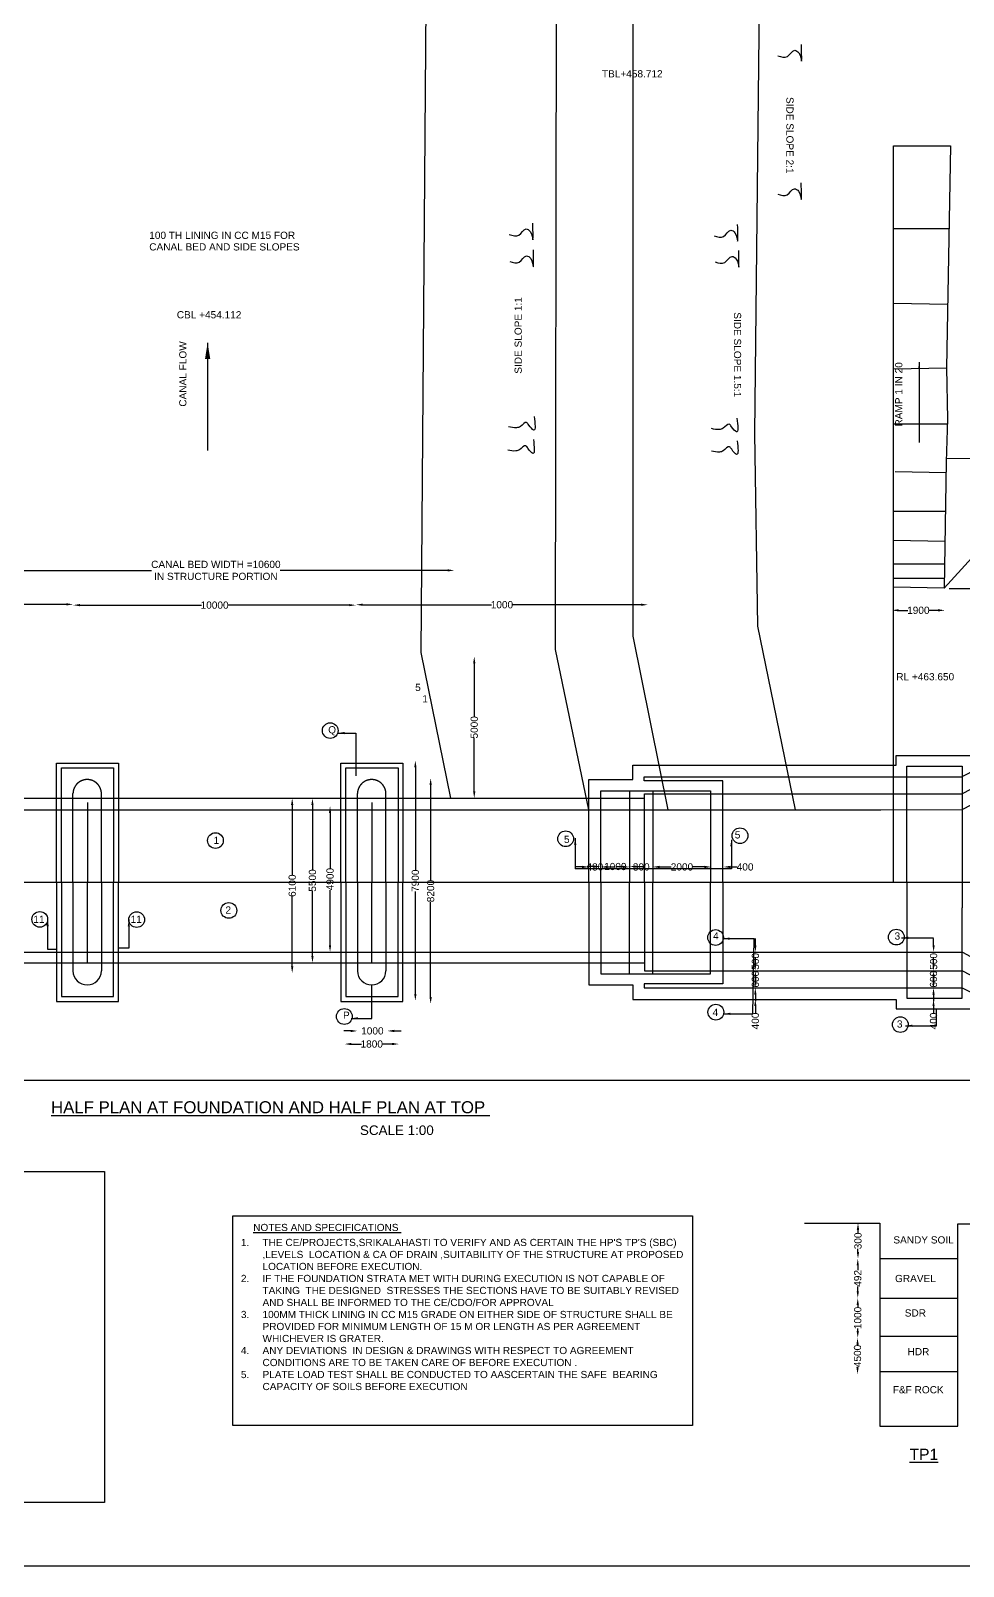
# Model space of a CAD drawing. Header units: millimetres. Extents: x 5124 to 2101635, y 2311 to 45636026.
# Drawn here: x 2075410 to 2087065, y 45607117 to 45626306 of the extents above; entities that cross this region are included whole.
import ezdxf

# ---------------------------------------------------------------- set-up
doc = ezdxf.new("R2010")
doc.units = ezdxf.units.MM
doc.header["$MEASUREMENT"] = 0
doc.header["$PDMODE"] = 32
doc.header["$PDSIZE"] = 140
doc.linetypes.add('ACAD_ISO02W100', pattern=[15, 12, -3])
doc.layers.add('DRAWING', color=2, linetype='Continuous')
doc.layers.add('TEXT', color=7, linetype='Continuous')
doc.styles.get("Standard").update_dxf_attribs({"font": 'arial.ttf', "height": 90})
doc.dimstyles.get("Standard").update_dxf_attribs({"dimtxt": 100, "dimasz": 85, "dimexe": 0.18, "dimexo": 0.0625, "dimgap": 0.09, "dimtad": 0, "dimdec": 0, "dimzin": 0, "dimdsep": 46, "dimtxsty": 'Standard', "dimcen": 0.09, "dimse1": 1, "dimse2": 1, "dimadec": 0, "dimazin": 0, "dimtfac": 1, "dimtdec": 0, "dimtofl": 0, "dimtmove": 0, "dimatfit": 3, "dimfxl": 1, "dimtolj": 1, "dimtzin": 0, "dimarcsym": 0})

# ---------------------------------------------------------------- blocks, each defined once
blk = doc.blocks.new('*D89')
at = {"layer": 'Defpoints', "color": 0, "transparency": 16777216}
for p in [(2072425, 45619150), (2075941, 45619138), (2075941, 45619138)]:
    blk.add_point(p, dxfattribs=at)
at = {"layer": 'TEXT', "color": 0, "lineweight": -2, "transparency": 16777216}
for p, q in [((2072510, 45619138), (2074018, 45619138)), ((2075856, 45619138), (2074348, 45619138))]:
    blk.add_line(p, q, dxfattribs=at)
at = {"layer": 'TEXT', "color": 0, "transparency": 16777216}
for points in [[(2072510, 45619152), (2072510, 45619124), (2072425, 45619138)], [(2075856, 45619152), (2075856, 45619124), (2075941, 45619138)]]:
    blk.add_solid(points, dxfattribs=at)
at = {"layer": 'TEXT', "color": 0, "transparency": 16777216, "insert": (2074183, 45619138), "char_height": 90, "attachment_point": 5}
blk.add_mtext('\\A1;10000', dxfattribs=at)
blk = doc.blocks.new('*D90')
at = {"layer": 'Defpoints', "color": 0, "transparency": 16777216}
for p in [(2075941, 45619138), (2079475, 45619138), (2079475, 45619128)]:
    blk.add_point(p, dxfattribs=at)
at = {"layer": 'TEXT', "color": 0, "lineweight": -2, "transparency": 16777216}
for p, q in [((2076026, 45619128), (2077543, 45619128)), ((2079390, 45619128), (2077873, 45619128))]:
    blk.add_line(p, q, dxfattribs=at)
at = {"layer": 'TEXT', "color": 0, "transparency": 16777216}
for points in [[(2076026, 45619142), (2076026, 45619114), (2075941, 45619128)], [(2079390, 45619142), (2079390, 45619114), (2079475, 45619128)]]:
    blk.add_solid(points, dxfattribs=at)
at = {"layer": 'TEXT', "color": 0, "transparency": 16777216, "insert": (2077708, 45619128), "char_height": 90, "attachment_point": 5}
blk.add_mtext('\\A1;10000', dxfattribs=at)
blk = doc.blocks.new('*D91')
at = {"layer": 'Defpoints', "color": 0, "transparency": 16777216}
for p in [(2079475, 45619138), (2083122, 45619138), (2083122, 45619133)]:
    blk.add_point(p, dxfattribs=at)
at = {"layer": 'TEXT', "color": 0, "lineweight": -2, "transparency": 16777216}
for p, q in [((2079560, 45619133), (2081169, 45619133)), ((2083037, 45619133), (2081429, 45619133))]:
    blk.add_line(p, q, dxfattribs=at)
at = {"layer": 'TEXT', "color": 0, "transparency": 16777216}
for points in [[(2079560, 45619147), (2079560, 45619119), (2079475, 45619133)], [(2083037, 45619147), (2083037, 45619119), (2083122, 45619133)]]:
    blk.add_solid(points, dxfattribs=at)
at = {"layer": 'TEXT', "color": 0, "transparency": 16777216, "insert": (2081299, 45619133), "char_height": 90, "attachment_point": 5}
blk.add_mtext('\\A1;1000', dxfattribs=at)
blk = doc.blocks.new('*D93')
at = {"layer": 'Defpoints', "color": 0, "transparency": 16777216}
for p in [(2080878, 45618487), (2080878, 45616715), (2080953, 45616715)]:
    blk.add_point(p, dxfattribs=at)
at = {"layer": 'TEXT', "color": 0, "lineweight": -2, "transparency": 16777216}
for p, q in [((2080953, 45618402), (2080953, 45617735)), ((2080953, 45616800), (2080953, 45617467))]:
    blk.add_line(p, q, dxfattribs=at)
at = {"layer": 'TEXT', "color": 0, "transparency": 16777216}
for points in [[(2080939, 45618402), (2080967, 45618402), (2080953, 45618487)], [(2080939, 45616800), (2080967, 45616800), (2080953, 45616715)]]:
    blk.add_solid(points, dxfattribs=at)
at = {"layer": 'TEXT', "color": 0, "transparency": 16777216, "insert": (2080953, 45617601), "char_height": 90, "attachment_point": 5, "rotation": 90}
blk.add_mtext('\\A1;5000', dxfattribs=at)
blk = doc.blocks.new('*D100')
at = {"layer": 'Defpoints', "color": 0, "transparency": 16777216}
for p in [(2074743, 45619558), (2080704, 45619562), (2080704, 45619558)]:
    blk.add_point(p, dxfattribs=at)
at = {"layer": 'TEXT', "color": 0, "lineweight": -2, "transparency": 16777216}
for p, q in [((2074828, 45619562), (2076921, 45619562)), ((2080619, 45619562), (2078526, 45619562))]:
    blk.add_line(p, q, dxfattribs=at)
at = {"layer": 'TEXT', "color": 0, "transparency": 16777216}
for points in [[(2074828, 45619577), (2074828, 45619548), (2074743, 45619562)], [(2080619, 45619577), (2080619, 45619548), (2080704, 45619562)]]:
    blk.add_solid(points, dxfattribs=at)
at = {"layer": 'TEXT', "color": 0, "transparency": 16777216, "insert": (2077724, 45619562), "char_height": 90, "attachment_point": 5}
blk.add_mtext('\\A1;CANAL BED WIDTH =10600\\PIN STRUCTURE PORTION', dxfattribs=at)
blk = doc.blocks.new('*D101')
at = {"layer": 'Defpoints', "color": 0, "transparency": 16777216}
for p in [(2082386, 45615861), (2082536, 45615861), (2082536, 45615856)]:
    blk.add_point(p, dxfattribs=at)
at = {"layer": 'TEXT', "color": 0, "lineweight": -2, "transparency": 16777216}
for p, q in [((2082301, 45615856), (2082216, 45615856)), ((2082621, 45615856), (2082706, 45615856))]:
    blk.add_line(p, q, dxfattribs=at)
at = {"layer": 'TEXT', "color": 0, "transparency": 16777216}
for points in [[(2082301, 45615871), (2082301, 45615842), (2082386, 45615856)], [(2082621, 45615871), (2082621, 45615842), (2082536, 45615856)]]:
    blk.add_solid(points, dxfattribs=at)
at = {"layer": 'TEXT', "color": 0, "transparency": 16777216, "insert": (2082461, 45615856), "char_height": 90, "attachment_point": 5}
blk.add_mtext('\\A1;480', dxfattribs=at)
blk = doc.blocks.new('*D102')
at = {"layer": 'Defpoints', "color": 0, "transparency": 16777216}
for p in [(2082536, 45615861), (2082895, 45615861), (2082895, 45615861)]:
    blk.add_point(p, dxfattribs=at)
at = {"layer": 'TEXT', "color": 0, "lineweight": -2, "transparency": 16777216}
for p, q in [((2082451, 45615861), (2082366, 45615861)), ((2082980, 45615861), (2083065, 45615861))]:
    blk.add_line(p, q, dxfattribs=at)
at = {"layer": 'TEXT', "color": 0, "transparency": 16777216}
for points in [[(2082451, 45615875), (2082451, 45615847), (2082536, 45615861)], [(2082980, 45615875), (2082980, 45615847), (2082895, 45615861)]]:
    blk.add_solid(points, dxfattribs=at)
at = {"layer": 'TEXT', "color": 0, "transparency": 16777216, "insert": (2082716, 45615861), "char_height": 90, "attachment_point": 5}
blk.add_mtext('\\A1;1000', dxfattribs=at)
blk = doc.blocks.new('*D103')
at = {"layer": 'Defpoints', "color": 0, "transparency": 16777216}
for p in [(2082895, 45615861), (2083184, 45615878), (2083184, 45615856)]:
    blk.add_point(p, dxfattribs=at)
at = {"layer": 'TEXT', "color": 0, "lineweight": -2, "transparency": 16777216}
for p, q in [((2082810, 45615856), (2082725, 45615856)), ((2083269, 45615856), (2083354, 45615856))]:
    blk.add_line(p, q, dxfattribs=at)
at = {"layer": 'TEXT', "color": 0, "transparency": 16777216}
for points in [[(2082810, 45615871), (2082810, 45615842), (2082895, 45615856)], [(2083269, 45615871), (2083269, 45615842), (2083184, 45615856)]]:
    blk.add_solid(points, dxfattribs=at)
at = {"layer": 'TEXT', "color": 0, "transparency": 16777216, "insert": (2083040, 45615856), "char_height": 90, "attachment_point": 5}
blk.add_mtext('\\A1;800', dxfattribs=at)
blk = doc.blocks.new('*D104')
at = {"layer": 'Defpoints', "color": 0, "transparency": 16777216}
for p in [(2083184, 45615856), (2083915, 45615856), (2083915, 45615856)]:
    blk.add_point(p, dxfattribs=at)
at = {"layer": 'TEXT', "color": 0, "lineweight": -2, "transparency": 16777216}
for p, q in [((2083269, 45615856), (2083414, 45615856)), ((2083830, 45615856), (2083684, 45615856))]:
    blk.add_line(p, q, dxfattribs=at)
at = {"layer": 'TEXT', "color": 0, "transparency": 16777216}
for points in [[(2083269, 45615871), (2083269, 45615842), (2083184, 45615856)], [(2083830, 45615871), (2083830, 45615842), (2083915, 45615856)]]:
    blk.add_solid(points, dxfattribs=at)
at = {"layer": 'TEXT', "color": 0, "transparency": 16777216, "insert": (2083549, 45615856), "char_height": 90, "attachment_point": 5}
blk.add_mtext('\\A1;2000', dxfattribs=at)
blk = doc.blocks.new('*D105')
at = {"layer": 'Defpoints', "color": 0, "transparency": 16777216}
for p in [(2083915, 45615856), (2084067, 45615856), (2084067, 45615856)]:
    blk.add_point(p, dxfattribs=at)
at = {"layer": 'TEXT', "color": 0, "lineweight": -2, "transparency": 16777216}
for p, q in [((2083830, 45615856), (2083745, 45615856)), ((2084152, 45615856), (2084237, 45615856))]:
    blk.add_line(p, q, dxfattribs=at)
at = {"layer": 'TEXT', "color": 0, "transparency": 16777216}
for points in [[(2083830, 45615871), (2083830, 45615842), (2083915, 45615856)], [(2084152, 45615871), (2084152, 45615842), (2084067, 45615856)]]:
    blk.add_solid(points, dxfattribs=at)
at = {"layer": 'TEXT', "color": 0, "transparency": 16777216, "insert": (2084338, 45615856), "char_height": 90, "attachment_point": 5}
blk.add_mtext('\\A1;400', dxfattribs=at)
blk = doc.blocks.new('*D106')
at = {"layer": 'Defpoints', "color": 0, "transparency": 16777216}
for p in [(2078678, 45616715), (2078815, 45616715), (2078864, 45614530)]:
    blk.add_point(p, dxfattribs=at)
at = {"layer": 'TEXT', "color": 0, "lineweight": -2, "transparency": 16777216}
for p, q in [((2078678, 45616630), (2078678, 45615757)), ((2078678, 45614615), (2078678, 45615488))]:
    blk.add_line(p, q, dxfattribs=at)
at = {"layer": 'TEXT', "color": 0, "transparency": 16777216}
for points in [[(2078663, 45616630), (2078692, 45616630), (2078678, 45616715)], [(2078663, 45614615), (2078692, 45614615), (2078678, 45614530)]]:
    blk.add_solid(points, dxfattribs=at)
at = {"layer": 'TEXT', "color": 0, "transparency": 16777216, "insert": (2078678, 45615622), "char_height": 90, "attachment_point": 5, "rotation": 90}
blk.add_mtext('\\A1;6100', dxfattribs=at)
blk = doc.blocks.new('*D107')
at = {"layer": 'Defpoints', "color": 0, "transparency": 16777216}
for p in [(2078900, 45616715), (2078931, 45616715), (2079011, 45614658)]:
    blk.add_point(p, dxfattribs=at)
at = {"layer": 'TEXT', "color": 0, "lineweight": -2, "transparency": 16777216}
for p, q in [((2078931, 45616630), (2078931, 45615821)), ((2078931, 45614743), (2078931, 45615552))]:
    blk.add_line(p, q, dxfattribs=at)
at = {"layer": 'TEXT', "color": 0, "transparency": 16777216}
for points in [[(2078917, 45616630), (2078945, 45616630), (2078931, 45616715)], [(2078917, 45614743), (2078945, 45614743), (2078931, 45614658)]]:
    blk.add_solid(points, dxfattribs=at)
at = {"layer": 'TEXT', "color": 0, "transparency": 16777216, "insert": (2078931, 45615687), "char_height": 90, "attachment_point": 5, "rotation": 90}
blk.add_mtext('\\A1;5500', dxfattribs=at)
blk = doc.blocks.new('*D108')
at = {"layer": 'Defpoints', "color": 0, "transparency": 16777216}
for p in [(2079136, 45616616), (2079151, 45616616), (2079136, 45614793)]:
    blk.add_point(p, dxfattribs=at)
at = {"layer": 'TEXT', "color": 0, "lineweight": -2, "transparency": 16777216}
for p, q in [((2079151, 45616531), (2079151, 45615841)), ((2079151, 45614878), (2079151, 45615568))]:
    blk.add_line(p, q, dxfattribs=at)
at = {"layer": 'TEXT', "color": 0, "transparency": 16777216}
for points in [[(2079136, 45616531), (2079165, 45616531), (2079151, 45616616)], [(2079136, 45614878), (2079165, 45614878), (2079151, 45614793)]]:
    blk.add_solid(points, dxfattribs=at)
at = {"layer": 'TEXT', "color": 0, "transparency": 16777216, "insert": (2079151, 45615704), "char_height": 90, "attachment_point": 5, "rotation": 90}
blk.add_mtext('\\A1;4900', dxfattribs=at)
blk = doc.blocks.new('*D109')
at = {"layer": 'Defpoints', "color": 0, "transparency": 16777216}
for p in [(2080126, 45617186), (2080126, 45614183), (2080217, 45614183)]:
    blk.add_point(p, dxfattribs=at)
at = {"layer": 'TEXT', "color": 0, "lineweight": -2, "transparency": 16777216}
for p, q in [((2080217, 45617101), (2080217, 45615818)), ((2080217, 45614268), (2080217, 45615550))]:
    blk.add_line(p, q, dxfattribs=at)
at = {"layer": 'TEXT', "color": 0, "transparency": 16777216}
for points in [[(2080203, 45617101), (2080231, 45617101), (2080217, 45617186)], [(2080203, 45614268), (2080231, 45614268), (2080217, 45614183)]]:
    blk.add_solid(points, dxfattribs=at)
at = {"layer": 'TEXT', "color": 0, "transparency": 16777216, "insert": (2080217, 45615684), "char_height": 90, "attachment_point": 5, "rotation": 90}
blk.add_mtext('\\A1;7900', dxfattribs=at)
blk = doc.blocks.new('*D110')
at = {"layer": 'Defpoints', "color": 0, "transparency": 16777216}
for p in [(2080327, 45616966), (2080408, 45616966), (2080327, 45614145)]:
    blk.add_point(p, dxfattribs=at)
at = {"layer": 'TEXT', "color": 0, "lineweight": -2, "transparency": 16777216}
for p, q in [((2080408, 45616881), (2080408, 45615690)), ((2080408, 45614230), (2080408, 45615421))]:
    blk.add_line(p, q, dxfattribs=at)
at = {"layer": 'TEXT', "color": 0, "transparency": 16777216}
for points in [[(2080394, 45616881), (2080422, 45616881), (2080408, 45616966)], [(2080394, 45614230), (2080422, 45614230), (2080408, 45614145)]]:
    blk.add_solid(points, dxfattribs=at)
at = {"layer": 'TEXT', "color": 0, "transparency": 16777216, "insert": (2080408, 45615555), "char_height": 90, "attachment_point": 5, "rotation": 90}
blk.add_mtext('\\A1;8200', dxfattribs=at)
blk = doc.blocks.new('*D111')
at = {"layer": 'Defpoints', "color": 0, "transparency": 16777216}
for p in [(2084455, 45614793), (2084467, 45614559), (2084467, 45614559)]:
    blk.add_point(p, dxfattribs=at)
at = {"layer": 'TEXT', "color": 0, "lineweight": -2, "transparency": 16777216}
for p, q in [((2084467, 45614878), (2084467, 45614963)), ((2084467, 45614474), (2084467, 45614389))]:
    blk.add_line(p, q, dxfattribs=at)
at = {"layer": 'TEXT', "color": 0, "transparency": 16777216}
for points in [[(2084453, 45614878), (2084481, 45614878), (2084467, 45614793)], [(2084453, 45614474), (2084481, 45614474), (2084467, 45614559)]]:
    blk.add_solid(points, dxfattribs=at)
at = {"layer": 'TEXT', "color": 0, "transparency": 16777216, "insert": (2084467, 45614676), "char_height": 90, "attachment_point": 5, "rotation": 90}
blk.add_mtext('\\A1;500', dxfattribs=at)
blk = doc.blocks.new('*D112')
at = {"layer": 'Defpoints', "color": 0, "transparency": 16777216}
for p in [(2084467, 45614559), (2084466, 45614347), (2084467, 45614347)]:
    blk.add_point(p, dxfattribs=at)
at = {"layer": 'TEXT', "color": 0, "lineweight": -2, "transparency": 16777216}
for p, q in [((2084466, 45614644), (2084466, 45614729)), ((2084466, 45614262), (2084466, 45614177))]:
    blk.add_line(p, q, dxfattribs=at)
at = {"layer": 'TEXT', "color": 0, "transparency": 16777216}
for points in [[(2084452, 45614644), (2084480, 45614644), (2084466, 45614559)], [(2084452, 45614262), (2084480, 45614262), (2084466, 45614347)]]:
    blk.add_solid(points, dxfattribs=at)
at = {"layer": 'TEXT', "color": 0, "transparency": 16777216, "insert": (2084466, 45614453), "char_height": 90, "attachment_point": 5, "rotation": 90}
blk.add_mtext('\\A1;600', dxfattribs=at)
blk = doc.blocks.new('*D113')
at = {"layer": 'Defpoints', "color": 0, "transparency": 16777216}
for p in [(2084466, 45614202), (2084467, 45614347), (2084467, 45614202)]:
    blk.add_point(p, dxfattribs=at)
at = {"layer": 'TEXT', "color": 0, "lineweight": -2, "transparency": 16777216}
for p, q in [((2084466, 45614432), (2084466, 45614517)), ((2084466, 45614117), (2084466, 45614032))]:
    blk.add_line(p, q, dxfattribs=at)
at = {"layer": 'TEXT', "color": 0, "transparency": 16777216}
for points in [[(2084452, 45614432), (2084480, 45614432), (2084466, 45614347)], [(2084452, 45614117), (2084480, 45614117), (2084466, 45614202)]]:
    blk.add_solid(points, dxfattribs=at)
at = {"layer": 'TEXT', "color": 0, "transparency": 16777216, "insert": (2084466, 45613931), "char_height": 90, "attachment_point": 5, "rotation": 90}
blk.add_mtext('\\A1;400', dxfattribs=at)
blk = doc.blocks.new('*D114')
at = {"layer": 'Defpoints', "color": 0, "transparency": 16777216}
for p in [(2086682, 45614793), (2086694, 45614559), (2086694, 45614559)]:
    blk.add_point(p, dxfattribs=at)
at = {"layer": 'TEXT', "color": 0, "lineweight": -2, "transparency": 16777216}
for p, q in [((2086694, 45614878), (2086694, 45614963)), ((2086694, 45614474), (2086694, 45614389))]:
    blk.add_line(p, q, dxfattribs=at)
at = {"layer": 'TEXT', "color": 0, "transparency": 16777216}
for points in [[(2086680, 45614878), (2086708, 45614878), (2086694, 45614793)], [(2086680, 45614474), (2086708, 45614474), (2086694, 45614559)]]:
    blk.add_solid(points, dxfattribs=at)
at = {"layer": 'TEXT', "color": 0, "transparency": 16777216, "insert": (2086694, 45614676), "char_height": 90, "attachment_point": 5, "rotation": 90}
blk.add_mtext('\\A1;500', dxfattribs=at)
blk = doc.blocks.new('*D115')
at = {"layer": 'Defpoints', "color": 0, "transparency": 16777216}
for p in [(2086694, 45614559), (2086693, 45614347), (2086694, 45614347)]:
    blk.add_point(p, dxfattribs=at)
at = {"layer": 'TEXT', "color": 0, "lineweight": -2, "transparency": 16777216}
for p, q in [((2086693, 45614644), (2086693, 45614729)), ((2086693, 45614262), (2086693, 45614177))]:
    blk.add_line(p, q, dxfattribs=at)
at = {"layer": 'TEXT', "color": 0, "transparency": 16777216}
for points in [[(2086679, 45614644), (2086707, 45614644), (2086693, 45614559)], [(2086679, 45614262), (2086707, 45614262), (2086693, 45614347)]]:
    blk.add_solid(points, dxfattribs=at)
at = {"layer": 'TEXT', "color": 0, "transparency": 16777216, "insert": (2086693, 45614453), "char_height": 90, "attachment_point": 5, "rotation": 90}
blk.add_mtext('\\A1;600', dxfattribs=at)
blk = doc.blocks.new('*D116')
at = {"layer": 'Defpoints', "color": 0, "transparency": 16777216}
for p in [(2086693, 45614202), (2086694, 45614347), (2086694, 45614202)]:
    blk.add_point(p, dxfattribs=at)
at = {"layer": 'TEXT', "color": 0, "lineweight": -2, "transparency": 16777216}
for p, q in [((2086693, 45614432), (2086693, 45614517)), ((2086693, 45614117), (2086693, 45614032))]:
    blk.add_line(p, q, dxfattribs=at)
at = {"layer": 'TEXT', "color": 0, "transparency": 16777216}
for points in [[(2086679, 45614432), (2086707, 45614432), (2086693, 45614347)], [(2086679, 45614117), (2086707, 45614117), (2086693, 45614202)]]:
    blk.add_solid(points, dxfattribs=at)
at = {"layer": 'TEXT', "color": 0, "transparency": 16777216, "insert": (2086693, 45613931), "char_height": 90, "attachment_point": 5, "rotation": 90}
blk.add_mtext('\\A1;400', dxfattribs=at)
blk = doc.blocks.new('*D143')
at = {"layer": 'Defpoints', "color": 0, "transparency": 16777216}
for p in [(2086172, 45619068), (2086835, 45619068), (2086835, 45619063)]:
    blk.add_point(p, dxfattribs=at)
at = {"layer": 'TEXT', "color": 0, "lineweight": -2, "transparency": 16777216}
for p, q in [((2086257, 45619063), (2086373, 45619063)), ((2086750, 45619063), (2086634, 45619063))]:
    blk.add_line(p, q, dxfattribs=at)
at = {"layer": 'TEXT', "color": 0, "transparency": 16777216}
for points in [[(2086257, 45619078), (2086257, 45619049), (2086172, 45619063)], [(2086750, 45619078), (2086750, 45619049), (2086835, 45619063)]]:
    blk.add_solid(points, dxfattribs=at)
at = {"layer": 'TEXT', "color": 0, "transparency": 16777216, "insert": (2086503, 45619063), "char_height": 90, "attachment_point": 5}
blk.add_mtext('\\A1;1900', dxfattribs=at)
blk = doc.blocks.new('*D157')
at = {"layer": 'Defpoints', "color": 0, "transparency": 16777216}
for p in [(2085759, 45611406), (2085749, 45610961), (2085759, 45610961)]:
    blk.add_point(p, dxfattribs=at)
at = {"layer": 'TEXT', "color": 0, "lineweight": -2, "transparency": 16777216}
for p, q in [((2085749, 45611321), (2085749, 45611283)), ((2085749, 45611046), (2085749, 45611084))]:
    blk.add_line(p, q, dxfattribs=at)
at = {"layer": 'TEXT', "color": 0, "transparency": 16777216}
for points in [[(2085734, 45611321), (2085763, 45611321), (2085749, 45611406)], [(2085734, 45611046), (2085763, 45611046), (2085749, 45610961)]]:
    blk.add_solid(points, dxfattribs=at)
at = {"layer": 'TEXT', "color": 0, "transparency": 16777216, "insert": (2085749, 45611183), "char_height": 90, "attachment_point": 5, "rotation": 90}
blk.add_mtext('\\A1;300', dxfattribs=at)
blk = doc.blocks.new('*D158')
at = {"layer": 'Defpoints', "color": 0, "transparency": 16777216}
for p in [(2085749, 45610961), (2085746, 45610469), (2085749, 45610469)]:
    blk.add_point(p, dxfattribs=at)
at = {"layer": 'TEXT', "color": 0, "lineweight": -2, "transparency": 16777216}
for p, q in [((2085746, 45610876), (2085746, 45610816)), ((2085746, 45610554), (2085746, 45610614))]:
    blk.add_line(p, q, dxfattribs=at)
at = {"layer": 'TEXT', "color": 0, "transparency": 16777216}
for points in [[(2085732, 45610876), (2085760, 45610876), (2085746, 45610961)], [(2085732, 45610554), (2085760, 45610554), (2085746, 45610469)]]:
    blk.add_solid(points, dxfattribs=at)
at = {"layer": 'TEXT', "color": 0, "transparency": 16777216, "insert": (2085746, 45610715), "char_height": 90, "attachment_point": 5, "rotation": 90}
blk.add_mtext('\\A1;492', dxfattribs=at)
blk = doc.blocks.new('*D159')
at = {"layer": 'Defpoints', "color": 0, "transparency": 16777216}
for p in [(2085749, 45610469), (2085746, 45609971), (2085749, 45609971)]:
    blk.add_point(p, dxfattribs=at)
at = {"layer": 'TEXT', "color": 0, "lineweight": -2, "transparency": 16777216}
for p, q in [((2085746, 45610384), (2085746, 45610350)), ((2085746, 45610056), (2085746, 45610090))]:
    blk.add_line(p, q, dxfattribs=at)
at = {"layer": 'TEXT', "color": 0, "transparency": 16777216}
for points in [[(2085732, 45610384), (2085760, 45610384), (2085746, 45610469)], [(2085732, 45610056), (2085760, 45610056), (2085746, 45609971)]]:
    blk.add_solid(points, dxfattribs=at)
at = {"layer": 'TEXT', "color": 0, "transparency": 16777216, "insert": (2085746, 45610220), "char_height": 90, "attachment_point": 5, "rotation": 90}
blk.add_mtext('\\A1;1000', dxfattribs=at)
blk = doc.blocks.new('*D160')
at = {"layer": 'Defpoints', "color": 0, "transparency": 16777216}
for p in [(2085749, 45609971), (2085743, 45609519), (2085749, 45609519)]:
    blk.add_point(p, dxfattribs=at)
at = {"layer": 'TEXT', "color": 0, "lineweight": -2, "transparency": 16777216}
for p, q in [((2085743, 45609886), (2085743, 45609881)), ((2085743, 45609604), (2085743, 45609609))]:
    blk.add_line(p, q, dxfattribs=at)
at = {"layer": 'TEXT', "color": 0, "transparency": 16777216}
for points in [[(2085729, 45609886), (2085758, 45609886), (2085743, 45609971)], [(2085729, 45609604), (2085758, 45609604), (2085743, 45609519)]]:
    blk.add_solid(points, dxfattribs=at)
at = {"layer": 'TEXT', "color": 0, "transparency": 16777216, "insert": (2085743, 45609745), "char_height": 90, "attachment_point": 5, "rotation": 90}
blk.add_mtext('\\A1;4500', dxfattribs=at)
blk = doc.blocks.new('*D169')
at = {"layer": 'Defpoints', "color": 0, "transparency": 16777216}
for p in [(2079493, 45613802), (2079868, 45613807), (2079868, 45613802)]:
    blk.add_point(p, dxfattribs=at)
at = {"layer": 'TEXT', "color": 0, "lineweight": -2, "transparency": 16777216}
for p, q in [((2079408, 45613807), (2079323, 45613807)), ((2079953, 45613807), (2080038, 45613807))]:
    blk.add_line(p, q, dxfattribs=at)
at = {"layer": 'TEXT', "color": 0, "transparency": 16777216}
for points in [[(2079408, 45613821), (2079408, 45613792), (2079493, 45613807)], [(2079953, 45613821), (2079953, 45613792), (2079868, 45613807)]]:
    blk.add_solid(points, dxfattribs=at)
at = {"layer": 'TEXT', "color": 0, "transparency": 16777216, "insert": (2079680, 45613807), "char_height": 90, "attachment_point": 5}
blk.add_mtext('\\A1;1000', dxfattribs=at)
blk = doc.blocks.new('*D170')
at = {"layer": 'Defpoints', "color": 0, "transparency": 16777216}
for p in [(2079333, 45613635), (2080011, 45613643), (2080011, 45613635)]:
    blk.add_point(p, dxfattribs=at)
at = {"layer": 'TEXT', "color": 0, "lineweight": -2, "transparency": 16777216}
for p, q in [((2079418, 45613643), (2079542, 45613643)), ((2079926, 45613643), (2079802, 45613643))]:
    blk.add_line(p, q, dxfattribs=at)
at = {"layer": 'TEXT', "color": 0, "transparency": 16777216}
for points in [[(2079418, 45613658), (2079418, 45613629), (2079333, 45613643)], [(2079926, 45613658), (2079926, 45613629), (2080011, 45613643)]]:
    blk.add_solid(points, dxfattribs=at)
at = {"layer": 'TEXT', "color": 0, "transparency": 16777216, "insert": (2079672, 45613643), "char_height": 90, "attachment_point": 5}
blk.add_mtext('\\A1;1800', dxfattribs=at)

msp = doc.modelspace()

# ---------------------------------------------------------------- linework, layer by layer
at = {"layer": 'DRAWING', "color": 0}
for points in [[(2080659.6, 45616715.1), (2080289.5, 45618536.6), (2080352.6, 45626629.5)], [(2082386.1, 45616570.9), (2081967.5, 45618574.8), (2081979.9, 45626629.5)], [(2083375.2, 45616570.9), (2082939.8, 45618741.2), (2082939.8, 45626629.5)], [(2086887.5, 45619334.8), (2093945.2, 45619334.8)], [(2086032.3, 45617128.8), (2086224.1, 45617128.8), (2086224.1, 45617249.1), (2087203.8, 45617249.1), (2088330.1, 45617797.1), (2088330.1, 45618816.6), (2088808.9, 45618816.6), (2088808.9, 45615665.2)], [(2086032.3, 45616570.9), (2087050, 45616572.3), (2088678.3, 45617416.9), (2088678.3, 45618672), (2088494.9, 45618672), (2088494.9, 45617724.3), (2087047.3, 45616983.6)], [(2088494.9, 45617724.3), (2088494.9, 45617525.9), (2087049.3, 45616771.5)], [(2082386.1, 45615665.2), (2082386.1, 45616948.8), (2082934.1, 45616948.8), (2082934.1, 45617128.8), (2086032.3, 45617128.8)], [(2086358.8, 45615665.2), (2086358.8, 45617113.8), (2087050, 45617113.8), (2087050, 45615346.1)], [(2084058.8, 45615665.2), (2084058.8, 45616933), (2083075.3, 45616933), (2083075.3, 45616983.6), (2086032.3, 45616983.6)], [(2086032.3, 45616983.6), (2087047.3, 45616983.6)], [(2072497.2, 45616715.1), (2083080.1, 45616715.1)], [(2082536.2, 45615665.2), (2082536.2, 45616808.9), (2083904, 45616808.9), (2083904, 45615665.2)], [(2082895.2, 45616808.9), (2082895.2, 45615665.2)], [(2083080.1, 45615665.2), (2083080.1, 45616771.5), (2086032.3, 45616771.5)], [(2083184, 45616808.9), (2083184, 45615665.2)], [(2086032.3, 45616771.5), (2087049.3, 45616771.5)], [(2069443.6, 45616570.9), (2086032.3, 45616570.9)], [(2059935.7, 45615665.2), (2096410.2, 45615665.2)], [(2075732.3, 45615665.2), (2075732.3, 45614175.7), (2076506.8, 45614175.7), (2076506.8, 45615665.2)], [(2075792.9, 45615665.2), (2075792.9, 45614236.2), (2076446.2, 45614236.2), (2076446.2, 45615665.2)], [(2075938.2, 45615665.2), (2075938.2, 45614557.8)], [(2076119.6, 45614666.8), (2076119.6, 45615665.2)], [(2076293.9, 45615665.2), (2076293.9, 45614557.8)], [(2079287.7, 45615665.2), (2079287.7, 45614175.7), (2080062.2, 45614175.7), (2080062.2, 45615665.2)], [(2079348.3, 45615665.2), (2079348.3, 45614236.2), (2080001.6, 45614236.2), (2080001.6, 45615665.2)], [(2079493.6, 45615665.2), (2079493.6, 45614557.8)], [(2079674.9, 45614666.8), (2079674.9, 45615665.2)], [(2079849.3, 45615665.2), (2079849.3, 45614557.8)], [(2082386.1, 45615665.2), (2082386.1, 45614381.7), (2082934.1, 45614381.7), (2082934.1, 45614201.7), (2086032.3, 45614201.7)], [(2082536.2, 45615665.2), (2082536.2, 45614521.5), (2083904, 45614521.5), (2083904, 45615665.2)], [(2082895.2, 45614521.5), (2082895.2, 45615665.2)], [(2084058.8, 45615665.2), (2084058.8, 45614397.4), (2083075.3, 45614397.4), (2083075.3, 45614346.8), (2086032.3, 45614346.8)], [(2083080.1, 45615665.2), (2083080.1, 45614559), (2086032.3, 45614559)], [(2083184, 45614521.5), (2083184, 45615665.2)], [(2086032.3, 45614201.7), (2086224.1, 45614201.7), (2086224.1, 45614081.3), (2087203.8, 45614081.3), (2088330.1, 45613533.4), (2088330.1, 45612513.9), (2088808.9, 45612513.9), (2088808.9, 45615665.2)], [(2086358.8, 45615665.2), (2086358.8, 45614216.6), (2087050, 45614216.6), (2087050, 45615346.1)], [(2067674.7, 45614792.7), (2086032.3, 45614792.7)], [(2086032.3, 45614792.7), (2087053, 45614792.7), (2088678.3, 45613913.6), (2088678.3, 45612658.4), (2088494.9, 45612658.4), (2088494.9, 45613606.2), (2087047.3, 45614346.8)], [(2072497.2, 45614658.4), (2083080.1, 45614658.4)], [(2086032.3, 45614559), (2087049.3, 45614559)], [(2088494.9, 45613606.2), (2088494.9, 45613804.6), (2087049.3, 45614559)], [(2086032.3, 45614346.8), (2087047.3, 45614346.8)], [(2058734.6, 45613189.9), (2097619.6, 45613189.9)]]:
    msp.add_lwpolyline(points, dxfattribs=at)
at = {"layer": 'DRAWING', "color": 0, "linetype": 'ACAD_ISO02W100', "ltscale": 150}
for points in [[(2075732.3, 45615665.2), (2075732.3, 45617154.8), (2076506.8, 45617154.8), (2076506.8, 45615665.2)], [(2075792.9, 45615665.2), (2075792.9, 45617094.3), (2076446.2, 45617094.3), (2076446.2, 45615665.2)], [(2079287.7, 45615665.2), (2079287.7, 45617154.8), (2080062.2, 45617154.8), (2080062.2, 45615665.2)], [(2079348.3, 45615665.2), (2079348.3, 45617094.3), (2080001.6, 45617094.3), (2080001.6, 45615665.2)], [(2075938.2, 45615665.2), (2075938.2, 45616772.7)], [(2076293.9, 45615665.2), (2076293.9, 45616772.7)], [(2079493.6, 45615665.2), (2079493.6, 45616772.7)], [(2079849.3, 45615665.2), (2079849.3, 45616772.7)], [(2076119.6, 45616663.6), (2076119.6, 45615665.2)], [(2079674.9, 45616663.6), (2079674.9, 45615665.2)]]:
    msp.add_lwpolyline(points, dxfattribs=at)
for centre in [(2076116, 45616770.4), (2079671.4, 45616770.4)]:
    msp.add_arc(centre, 177.9, 0.74678, 179.25322, dxfattribs=at)
at = {"layer": 'DRAWING', "color": 0}
for centre in [(2076116, 45614560.1), (2079671.4, 45614560.1)]:
    msp.add_arc(centre, 177.9, 180.74678, 359.25322, dxfattribs=at)
at = {"layer": 'TEXT', "color": 0}
for points in [[(2058264.7, 45636026), (2101430.4, 45636026), (2101430.4, 45607116.8), (2058264.7, 45607116.8)], [(2071621.7, 45612049.2), (2076333.8, 45612049.2), (2076333.8, 45607914.8), (2071621.7, 45607914.8)], [(2077936.3, 45611497), (2083680.4, 45611497), (2083680.4, 45608877.5), (2077936.3, 45608877.5)]]:
    msp.add_lwpolyline(points, close=True, dxfattribs=at)
for points in [[(2084968.4, 45616570.9), (2084496.5, 45618866.3), (2084457.6, 45621274.9), (2084519.8, 45626647.1)], [(2086191.9, 45615665.2), (2086191.9, 45624869.4), (2086906.5, 45624869.4), (2086853.3, 45622094.9), (2086868.3, 45621452.2), (2086852.2, 45620920.3), (2086825.7, 45619340.5), (2086191.9, 45619351.1)], [(2086191.9, 45623835.5), (2086886.7, 45623836.7)], [(2086191.9, 45622900.3), (2086868.5, 45622887.4)], [(2086191.9, 45622080.4), (2086853.3, 45622094.9)], [(2086853.6, 45620965.9), (2093083.4, 45620885.3), (2093103, 45622243.5)], [(2086191.9, 45621392.1), (2086866.5, 45621392.3)], [(2086825.7, 45619340.5), (2088290.7, 45620947.3)], [(2086215.3, 45620797.4), (2086849.9, 45620786.8)], [(2086841.8, 45620298.8), (2086191.9, 45620298.8)], [(2086191.9, 45619939.8), (2086835.6, 45619929)], [(2086191.9, 45619645), (2086830.8, 45619643.4)], [(2086827.8, 45619461.9), (2086191.9, 45619461.9)], [(2085079.1, 45611403.8), (2086020.5, 45611403.8), (2086020.5, 45608869.9), (2086997.4, 45608869.9), (2086997.4, 45611395), (2087921.6, 45611395)], [(2086020.5, 45610961.3), (2086997.4, 45610961.3)], [(2086020.5, 45610467.5), (2086997.4, 45610467.5)], [(2086997.4, 45609987.8), (2086020.5, 45609987.8)], [(2086020.5, 45609550.6), (2086997.4, 45609550.6)]]:
    msp.add_lwpolyline(points, dxfattribs=at)
for centre in [(2079153.3, 45617560.3), (2082095.5, 45616208.4), (2084274, 45616246.6), (2077718.7, 45616185.8), (2077885.9, 45615312.6), (2075523.2, 45615201.1), (2076734.2, 45615198), (2083969.3, 45614974.2), (2086227.8, 45614979.4), (2079329.2, 45613987.2), (2083972.6, 45614041.5), (2086278.1, 45613886.2)]:
    msp.add_circle(centre, 98.3, dxfattribs=at)
at = {"layer": 'TEXT'}
for points in [[(2084748.3, 45625992.6), (2084867.3, 45625984.8), (2084958, 45626061.4), (2085010.2, 45626029.1), (2085041.5, 45625930.1), (2085043.1, 45626135.5)], [(2084745.1, 45624263.7), (2084864.1, 45624255.8), (2084954.9, 45624332.5), (2085007.1, 45624300.1), (2085038.4, 45624201.1), (2085039.9, 45624406.5)], [(2081391.1, 45623759.9), (2081510, 45623752.1), (2081600.8, 45623828.7), (2081653, 45623796.4), (2081684.3, 45623697.3), (2081685.9, 45623902.7)], [(2083949.9, 45623743.3), (2084068.8, 45623735.5), (2084159.6, 45623812.2), (2084211.8, 45623779.8), (2084243.1, 45623680.8), (2084244.7, 45623886.2)], [(2081396.7, 45623423.4), (2081515.6, 45623415.5), (2081606.4, 45623492.2), (2081658.6, 45623459.9), (2081689.9, 45623360.8), (2081691.5, 45623566.2)], [(2083964.8, 45623416.9), (2084083.8, 45623409.1), (2084174.6, 45623485.7), (2084226.7, 45623453.4), (2084258, 45623354.4), (2084259.6, 45623559.8)]]:
    msp.add_spline(points, degree=3, dxfattribs=at)
at = {"layer": 'TEXT', "color": 0}
for points in [[(2081701.4, 45621486.5), (2081695.1, 45621315.4), (2081634.3, 45621378.9), (2081606.1, 45621411.3), (2081529.8, 45621360.8), (2081481.4, 45621345.1), (2081382.5, 45621355.8)], [(2084235.6, 45621464.3), (2084229.3, 45621293.2), (2084168.5, 45621356.7), (2084140.3, 45621389), (2084064, 45621338.6), (2084015.6, 45621322.9), (2083916.7, 45621333.6)], [(2081691.5, 45621196), (2081685.2, 45621024.9), (2081624.3, 45621088.4), (2081596.2, 45621120.7), (2081519.8, 45621070.3), (2081471.5, 45621054.6), (2081372.6, 45621065.3)], [(2084237.4, 45621182.8), (2084231.1, 45621011.7), (2084170.3, 45621075.2), (2084142.2, 45621107.5), (2084065.8, 45621057.1), (2084017.4, 45621041.3), (2083918.5, 45621052)]]:
    msp.add_spline(points, degree=3, dxfattribs=at)

# ---------------------------------------------------------------- texts
for s, height, p in [('TBL+458.712', 90, (2082548.7, 45625723.2)), ('100 TH LINING IN CC M15 FOR ', 90, (2076891.5, 45623704.7)), ('CANAL BED AND SIDE SLOPES', 90, (2076891.5, 45623560.2)), ('CBL +454.112', 90, (2077235.7, 45622711.8)), ('RL +463.650', 90, (2086227.5, 45618188.3)), ('5', 90, (2080214.4, 45618055.2)), ('1', 90, (2080304.9, 45617912.3)), ('Q', 90, (2079127.8, 45617525.3)), ('5', 90, (2084208.9, 45616212.3)), ('1', 90, (2077695.7, 45616144.5)), ('5', 90, (2082074.7, 45616156.2)), ('2', 90, (2077843.8, 45615272.9)), ('11', 90, (2075443.3, 45615156.7)), ('11', 90, (2076659.4, 45615156.7)), ('4', 90, (2083938.5, 45614949.7)), ('3', 90, (2086206.1, 45614948.2)), ('P', 90, (2079313, 45613958.3)), ('4', 90, (2083931.2, 45613993.6)), ('3', 90, (2086235.4, 45613848.7)), ('%%UHALF PLAN AT FOUNDATION AND HALF PLAN AT TOP ', 150, (2075664.2, 45612778.5)), ('SCALE 1:00', 120, (2079524.6, 45612506.3)), ('%%UNOTES AND SPECIFICATIONS ', 90, (2078190.6, 45611306)), ('SANDY SOIL', 90, (2086191, 45611150.8)), ('GRAVEL', 90, (2086211.8, 45610668.2)), ('SDR ', 90, (2086333.4, 45610237.7)), ('HDR ', 90, (2086368.3, 45609753.9)), ('F&F ROCK ', 90, (2086184.1, 45609278.3)), ('%%UTP1', 140, (2086393, 45608446.4))]:
    msp.add_text(s, height=height, dxfattribs=at).set_placement(p)
for s, rotation, p in [('SIDE SLOPE 2:1', 270, (2084853.6, 45625478.4)), ('SIDE SLOPE 1:1', 90, (2081546.8, 45622020)), ('SIDE SLOPE 1.5:1', 270, (2084198.5, 45622787.8)), ('CANAL FLOW', 90, (2077356, 45621608.2)), ('RAMP 1 IN 20 ', 90, (2086302.9, 45621360.4))]:
    msp.add_text(s, height=90, rotation=rotation, dxfattribs=at).set_placement(p)
at = {"layer": 'TEXT', "color": 0, "insert": (2077946.9, 45611208.8), "char_height": 90, "attachment_point": 1}
msp.add_mtext_dynamic_manual_height_columns("\\pi-270,l360,t360;1.^ITHE CE/PROJECTS,SRIKALAHASTI TO VERIFY AND AS CERTAIN THE HP'S TP'S (SBC) ,LEVELS  LOCATION & CA OF DRAIN ,SUITABILITY OF THE STRUCTURE AT PROPOSED LOCATION BEFORE EXECUTION.\\P2.^IIF THE FOUNDATION STRATA MET WITH DURING EXECUTION IS NOT CAPABLE OF TAKING  THE DESIGNED  STRESSES THE SECTIONS HAVE TO BE SUITABLY REVISED AND SHALL BE INFORMED TO THE CE/CDO/FOR APPROVAL \\P3.^I100MM THICK LINING IN CC M15 GRADE ON EITHER SIDE OF STRUCTURE SHALL BE PROVIDED FOR MINIMUM LENGTH OF 15 M OR LENGTH AS PER AGREEMENT WHICHEVER IS GRATER.\\P4.^IANY DEVIATIONS  IN DESIGN & DRAWINGS WITH RESPECT TO AGREEMENT CONDITIONS ARE TO BE TAKEN CARE OF BEFORE EXECUTION .\\P5.^IPLATE LOAD TEST SHALL BE CONDUCTED TO AASCERTAIN THE SAFE  BEARING CAPACITY OF SOILS BEFORE EXECUTION ", width=5748.506, gutter_width=0, heights=[2177.2], dxfattribs=at)

# ---------------------------------------------------------------- dimensions: what is measured, and where the dimension line sits
at = {"layer": 'TEXT', "color": 0}
for base, p1, p2, text, picture, middle in [((2080703.9, 45619562.4), (2074743.2, 45619557.9), (2080703.9, 45619557.9), 'CANAL BED WIDTH =10600\\PIN STRUCTURE PORTION', '*D100', (2077723.6, 45619562.4)), ((2075941.2, 45619138), (2072424.7, 45619150), (2075941.2, 45619138), '10000', '*D89', (2074183, 45619138)), ((2079475.5, 45619128.3), (2075941.2, 45619138), (2079475.5, 45619137.7), '10000', '*D90', (2077708.4, 45619128.3)), ((2083121.9, 45619133), (2079475.5, 45619137.7), (2083121.9, 45619137.7), '1000', '*D91', (2081298.7, 45619133)), ((2086834.8, 45619063.5), (2086172.1, 45619067.6), (2086834.8, 45619067.6), '1900', '*D143', (2086503.4, 45619063.5)), ((2082895.2, 45615861.2), (2082536.2, 45615861.2), (2082895.2, 45615861.2), '1000', '*D102', (2082715.7, 45615861.2)), ((2083184, 45615856.4), (2082895.2, 45615861.2), (2083184, 45615877.9), '800', '*D103', (2083039.6, 45615856.4)), ((2083914.7, 45615856.4), (2083184, 45615856.4), (2083914.7, 45615856.4), '2000', '*D104', (2083549.3, 45615856.4)), ((2084066.9, 45615856.4), (2083914.7, 45615856.4), (2084066.9, 45615856.4), '400', '*D105', (2084338, 45615856.4)), ((2079867.7, 45613806.6), (2079492.6, 45613801.6), (2079867.7, 45613801.6), '1000', '*D169', (2079680.1, 45613806.6)), ((2080011, 45613643.4), (2079332.6, 45613635), (2080011, 45613635), '1800', '*D170', (2079671.8, 45613643.4))]:
    dim = msp.add_linear_dim(base=base, p1=p1, p2=p2, text=text, dimstyle='Standard', dxfattribs=at)
    dim.commit()
    dim.dimension.update_dxf_attribs({"geometry": picture, "text_midpoint": middle})
for base, p1, p2, text, picture, middle in [((2080953, 45616715.1), (2080877.5, 45618486.9), (2080877.5, 45616715.1), '5000', '*D93', (2080953, 45617601)), ((2080217.2, 45614182.8), (2080126.3, 45617185.7), (2080126.3, 45614182.8), '7900', '*D109', (2080217.2, 45615684.3)), ((2080407.7, 45616966.3), (2080327.1, 45614144.6), (2080327.1, 45616966.3), '8200', '*D110', (2080407.7, 45615555.5)), ((2078677.7, 45616715.1), (2078864.3, 45614529.8), (2078815.3, 45616715.1), '6100', '*D106', (2078677.7, 45615622.4)), ((2078931.1, 45616715.1), (2079010.7, 45614658.4), (2078900.3, 45616715.1), '5500', '*D107', (2078931.1, 45615686.7)), ((2079150.5, 45616616.1), (2079136.5, 45614792.7), (2079136.5, 45616616.1), '4900', '*D108', (2079150.5, 45615704.4)), ((2084466.9, 45614559), (2084454.7, 45614792.7), (2084466.9, 45614559), '500', '*D111', (2084466.9, 45614675.8)), ((2086693.9, 45614559), (2086681.7, 45614792.7), (2086693.9, 45614559), '500', '*D114', (2086693.9, 45614675.8)), ((2084465.7, 45614346.8), (2084466.9, 45614559), (2084466.9, 45614346.8), '600', '*D112', (2084465.7, 45614452.9)), ((2086692.7, 45614346.8), (2086693.9, 45614559), (2086693.9, 45614346.8), '600', '*D115', (2086692.7, 45614452.9)), ((2084465.7, 45614201.7), (2084466.9, 45614346.8), (2084466.9, 45614201.7), '400', '*D113', (2084465.7, 45613930.5)), ((2086692.7, 45614201.7), (2086693.9, 45614346.8), (2086693.9, 45614201.7), '400', '*D116', (2086692.7, 45613930.5)), ((2085748.6, 45610960.6), (2085759.1, 45611406.4), (2085759.1, 45610960.6), '300', '*D157', (2085748.6, 45611183.5)), ((2085746.1, 45609970.7), (2085748.6, 45610468.9), (2085748.6, 45609970.7), '1000', '*D159', (2085746.1, 45610219.8)), ((2085743.4, 45609518.6), (2085748.6, 45609970.7), (2085748.6, 45609518.6), '4500', '*D160', (2085743.4, 45609744.6))]:
    dim = msp.add_linear_dim(base=base, p1=p1, p2=p2, angle=90, text=text, dimstyle='Standard', dxfattribs=at)
    dim.commit()
    dim.dimension.update_dxf_attribs({"geometry": picture, "text_midpoint": middle})
dim = msp.add_linear_dim(base=(2082536.2, 45615856.4), p1=(2082386.1, 45615861.2), p2=(2082536.2, 45615861.2), text='480', dimstyle='Standard', dxfattribs=at)
dim.commit()
dim.dimension.update_dxf_attribs({"geometry": '*D101', "text_midpoint": (2082461.2, 45615856.4), "dimtype": 160})
dim = msp.add_linear_dim(base=(2085746.1, 45610468.9), p1=(2085748.6, 45610960.6), p2=(2085748.6, 45610468.9), angle=90, dimstyle='Standard', dxfattribs=at)
dim.commit()
dim.dimension.update_dxf_attribs({"geometry": '*D158', "text_midpoint": (2085746.1, 45610714.7)})

# ---------------------------------------------------------------- leaders
for points, override in [([(2077621, 45622405.4), (2077621, 45621061.9)], {"dimasz": 200, "dimgap": 0.09, "dimtad": 0}), ([(2086513.5, 45622163.1), (2086513.5, 45621160.9)], {"dimgap": 0.09, "dimtad": 0}), ([(2079246.5, 45617528.9), (2079474.1, 45617528.9), (2079474.1, 45616995.7)], {"dimgap": 0.09, "dimtad": 0}), ([(2082215, 45616217), (2082215, 45615833.5)], {"dimgap": 0.09, "dimtad": 0}), ([(2084166.6, 45616197.1), (2084166.6, 45615833.4), (2082215, 45615833.4)], {"dimgap": 0.09, "dimtad": 0}), ([(2075621.5, 45615201.1), (2075621.5, 45614829.6), (2075732.3, 45614829.6)], {"dimgap": 0.09, "dimtad": 0}), ([(2076635.9, 45615198), (2076635.9, 45614840.2), (2076506.8, 45614840.2)], {"dimgap": 0.09, "dimtad": 0}), ([(2084058.8, 45614960.2), (2084451.9, 45614960.2)], {"dimgap": 0.09, "dimtad": 0}), ([(2084068.7, 45614020.5), (2084435.9, 45614020.5), (2084451.9, 45614960.2)], {"dimgap": 0.09, "dimtad": 0}), ([(2086292.2, 45614970), (2086693.9, 45614970)], {"dimgap": 0.09, "dimtad": 0}), ([(2079414.8, 45613964), (2079674.3, 45613964), (2079672.3, 45614382.2)], {"dimgap": 0.09, "dimtad": 0}), ([(2086343.2, 45613871.3), (2086728.8, 45613871.3), (2086728.8, 45614081.3)], {"dimgap": 0.09, "dimtad": 0})]:
    msp.add_leader(points, dimstyle='Standard', override=override, dxfattribs=at)

doc.saveas('drawing.dxf')
